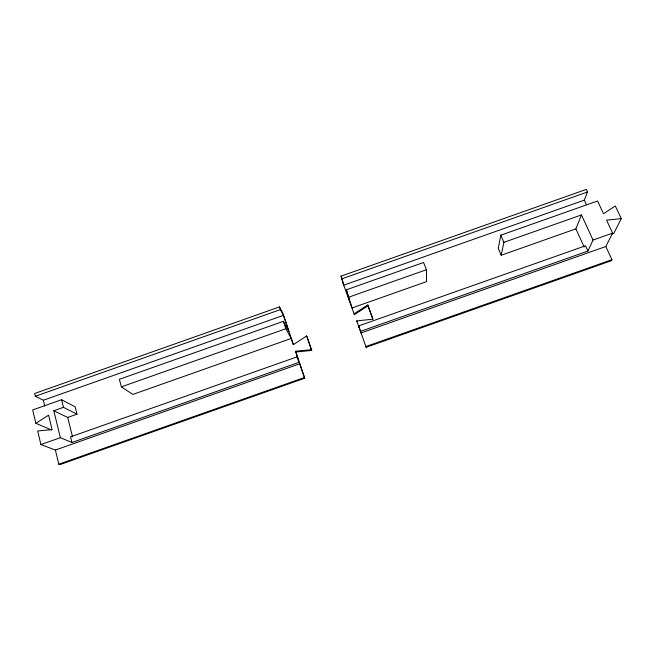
<?xml version="1.0" encoding="UTF-8"?>
<svg xmlns="http://www.w3.org/2000/svg" width="654" height="654" viewBox="0 0 654 654"><rect width="100%" height="100%" fill="white"/><g stroke="black" fill="none" stroke-linecap="round" stroke-linejoin="round"><path stroke-width="0.98" d="M611.621 233.821L613.64 233.609L621.3 218.616L615.3 205.961L603.544 213.744L597.56 200.982L500.841 235.178L498.25 248.324L501.185 255.256L575.888 228.859L581.471 214.921L503.899 242.34L501.185 255.256M586.401 204.612L584.316 200.116L587.513 191.974L586.311 189.398L341.045 276.135L343.121 283.493L354.37 314.631L367.957 305.843L367.769 304.96L354.141 313.781L354.37 314.631M612.618 233.118L605.825 246.509L361.065 332.943L360.632 331.325L587.946 251.046L593.031 240.043L612.618 233.118L606.552 220.169L621.3 218.616M605.825 246.509L611.94 259.679L611.376 260.717L366.166 347.282L356.716 320.901L372.993 319.185L367.769 304.96M311.729 350.462L311.361 349.718L295.477 351.231L295.894 351.975L311.729 350.462L307.037 336.736L306.652 335.943L293.294 344.732L291.193 338.478L285.855 328.733L283.378 321.335L119.363 379.304L121.399 386.849L132.803 394.436L291.193 338.478M299.696 363.796L298.878 362.365L71.924 442.505L60.381 437.673L53.808 410.737L67.697 417.44L76.992 414.154L75.145 406.821L61.574 399.733L32.7 409.935L35.864 423.301L48.592 415.167L52.075 429.572L37.687 430.994L40.9 444.556L55.394 450.058L299.696 363.796L304.707 378.225L59.964 464.602L58.803 464.209L55.394 450.058M584.316 200.116L343.8 285.16L342.001 278.792L587.513 191.974M293.393 344.527L283.002 313.577L279.487 306.914L34.678 393.479L35.341 396.25L43.368 400.232L283.444 315.367L288.798 331.325L283.378 321.335M35.341 396.25L280.386 309.612L283.444 315.367M346.399 289.779L423.571 262.491L426.424 269.726L426.563 281.621L352.04 307.96L346.399 289.779L349.489 300.905M349.04 297.071L426.424 269.726M53.808 410.737L63.454 407.328L76.992 414.154M121.399 386.849L285.855 328.733M359.12 327.556L358.67 325.905L585.534 245.773L587.946 251.046M40.9 444.556L60.381 437.673M295.477 351.231L297.856 358.335L297.03 356.871L70.526 436.864L71.924 442.505M611.94 259.679L365.97 346.514L366.166 347.282M58.803 464.209L304.306 377.554M35.864 423.301L51.609 430.046M581.471 214.921L593.031 240.043M575.888 228.859L584.161 247.016M500.841 235.178L503.899 242.34M367.957 305.843L372.821 319.078M341.045 276.135L342.001 278.792M358.67 325.905L360.632 331.325M306.652 335.943L311.361 349.718M295.894 351.975L304.707 378.225M297.03 356.871L298.878 362.365M279.487 306.914L280.386 309.612M356.716 320.901L356.937 321.735M67.697 417.44L72.52 436.856M61.574 399.733L63.454 407.328M43.368 400.232L44.766 406.028"/></g></svg>
